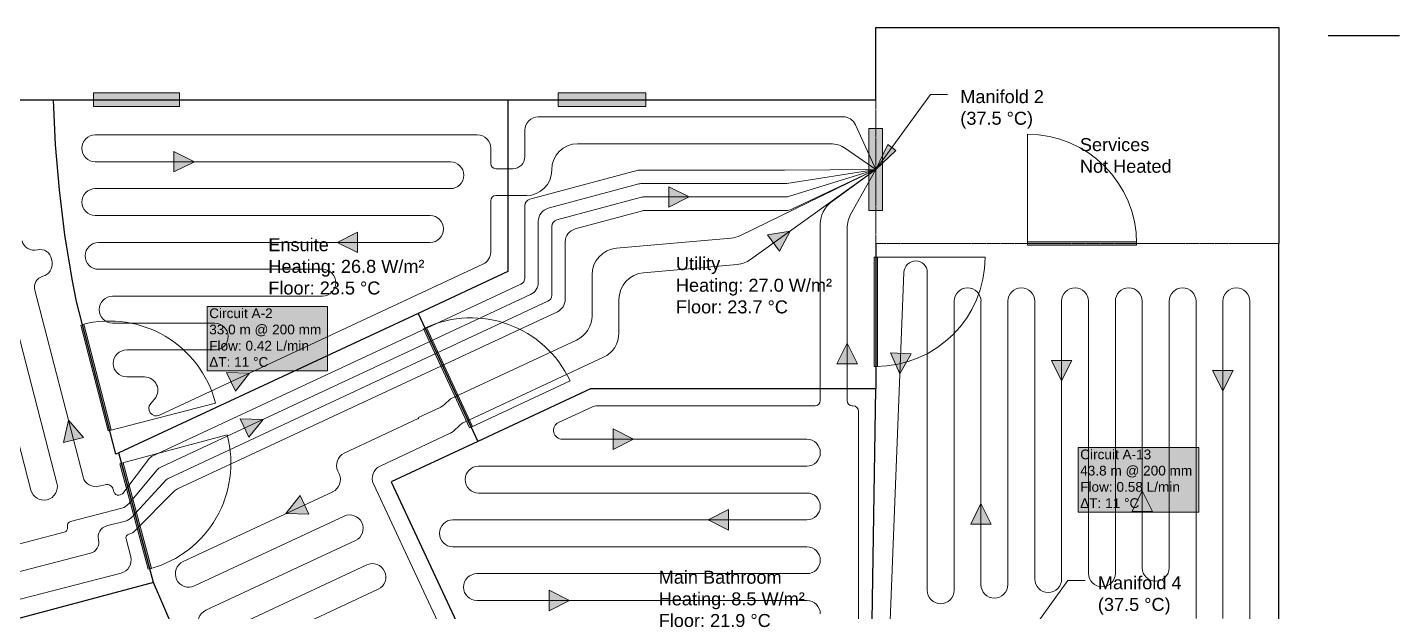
# Model space of a CAD drawing. Header units: inches. Extents: x 829 to 1577, y -3239 to 778.
# Drawn here: x 1040 to 1442, y 607.2 to 778.3 of the extents above; entities that cross this region are included whole.
import ezdxf

# ---------------------------------------------------------------- set-up
doc = ezdxf.new("R2010")
doc.units = ezdxf.units.IN
doc.header["$MEASUREMENT"] = 0
doc.linetypes.add('DASHED', pattern=[0.0475, 0.02375, -0.02375, 0, 0])
for name, color, linetype in [('BUILDING_WALLOPENINGS', 7, 'Continuous'), ('BUILDING_WALLS', 7, 'Continuous'), ('GENERAL_TABLES', 7, 'Continuous'), ('RADIANT_CIRCUITS', 7, 'Continuous'), ('RADIANT_MANIFOLDS', 7, 'Continuous')]:
    doc.layers.add(name, color=color, linetype=linetype)
doc.styles.add('Arial0', font='', dxfattribs={"height": 4})
doc.styles.get('Arial0').set_extended_font_data('Arial')

msp = doc.modelspace()

# ---------------------------------------------------------------- hatches: boundary and pattern name
at = {"layer": 'BUILDING_WALLOPENINGS', "lineweight": 0, "true_color": 0xffffff, "transparency": 33554560}
h = msp.add_hatch(color=7, dxfattribs=at)
h.dxf.hatch_style = 1
h.paths.add_polyline_path([(1059.29, 755.09), (1059.29, 759.09), (1084.51, 759.09), (1084.51, 755.09)], flags=16)
h = msp.add_hatch(color=7, dxfattribs=at)
h.dxf.hatch_style = 1
h.paths.add_polyline_path([(1195.45, 755.09), (1195.45, 759.09), (1221.2, 759.09), (1221.2, 755.09)], flags=16)
at = {"layer": 'BUILDING_WALLOPENINGS', "lineweight": 0, "true_color": 0xffffff}
h = msp.add_hatch(color=7, dxfattribs=at)
h.dxf.hatch_style = 1
h.paths.add_polyline_path([(1364.95, 715.48), (1364.95, 714.48), (1332.95, 714.48), (1332.95, 715.48)], flags=16)
h = msp.add_hatch(color=7, dxfattribs=at)
h.dxf.hatch_style = 1
h.paths.add_polyline_path([(1364.95, 715.48), (1364.95, 714.48), (1332.95, 714.48), (1332.95, 715.48)], flags=16)
h = msp.add_hatch(color=7, dxfattribs=at)
h.dxf.hatch_style = 1
h.paths.add_polyline_path([(1364.95, 715.48), (1364.95, 714.48), (1332.95, 714.48), (1332.95, 715.48)], flags=16)
h = msp.add_hatch(color=7, dxfattribs=at)
h.dxf.hatch_style = 1
h.paths.add_polyline_path([(1288.03, 710.97), (1289.03, 710.97), (1289.03, 678.97), (1288.03, 678.97)], flags=16)
h = msp.add_hatch(color=7, dxfattribs=at)
h.dxf.hatch_style = 1
h.paths.add_polyline_path([(1288.03, 710.97), (1289.03, 710.97), (1289.03, 678.97), (1288.03, 678.97)], flags=16)
h = msp.add_hatch(color=7, dxfattribs=at)
h.dxf.hatch_style = 1
h.paths.add_polyline_path([(1288.03, 710.97), (1289.03, 710.97), (1289.03, 678.97), (1288.03, 678.97)], flags=16)
at = {"layer": 'BUILDING_WALLOPENINGS', "lineweight": 0, "true_color": 0xffffff, "transparency": 33554560}
h = msp.add_hatch(color=7, dxfattribs=at)
h.dxf.hatch_style = 1
h.paths.add_polyline_path([(1064.56, 660.4), (1063.59, 660.15), (1055.58, 691.13), (1056.55, 691.39)], flags=16)
h = msp.add_hatch(color=7, dxfattribs=at)
h.dxf.hatch_style = 1
h.paths.add_polyline_path([(1064.56, 660.4), (1063.59, 660.15), (1055.58, 691.13), (1056.55, 691.39)], flags=16)
at = {"layer": 'BUILDING_WALLOPENINGS', "lineweight": 0, "true_color": 0xffffff}
h = msp.add_hatch(color=7, dxfattribs=at)
h.dxf.hatch_style = 1
h.paths.add_polyline_path([(1064.56, 660.4), (1063.59, 660.15), (1055.58, 691.13), (1056.55, 691.39)], flags=16)
h = msp.add_hatch(color=7, dxfattribs=at)
h.dxf.hatch_style = 1
h.paths.add_polyline_path([(1155.99, 690.02), (1156.9, 690.45), (1170.42, 661.44), (1169.52, 661.02)], flags=16)
h = msp.add_hatch(color=7, dxfattribs=at)
h.dxf.hatch_style = 1
h.paths.add_polyline_path([(1155.99, 690.02), (1156.9, 690.45), (1170.42, 661.44), (1169.52, 661.02)], flags=16)
h = msp.add_hatch(color=7, dxfattribs=at)
h.dxf.hatch_style = 1
h.paths.add_polyline_path([(1155.99, 690.02), (1156.9, 690.45), (1170.42, 661.44), (1169.52, 661.02)], flags=16)
h = msp.add_hatch(color=7, dxfattribs=at)
h.dxf.hatch_style = 1
h.paths.add_polyline_path([(1076.34, 619.88), (1075.38, 619.62), (1067.09, 650.53), (1068.06, 650.79)], flags=16)
h = msp.add_hatch(color=7, dxfattribs=at)
h.dxf.hatch_style = 1
h.paths.add_polyline_path([(1076.34, 619.88), (1075.38, 619.62), (1067.09, 650.53), (1068.06, 650.79)], flags=16)
h = msp.add_hatch(color=7, dxfattribs=at)
h.dxf.hatch_style = 1
h.paths.add_polyline_path([(1076.34, 619.88), (1075.38, 619.62), (1067.09, 650.53), (1068.06, 650.79)], flags=16)
at = {"layer": 'GENERAL_TABLES', "lineweight": 0}
h = msp.add_hatch(color=0, dxfattribs=at)
h.dxf.hatch_style = 1
h.paths.add_polyline_path([(1288.53, 736.68), (1292.02, 744.03), (1294.45, 742.26)], flags=16)
at = {"layer": 'GENERAL_TABLES', "lineweight": 0, "true_color": 0xeee8aa}
h = msp.add_hatch(color=41, dxfattribs=at)
h.dxf.hatch_style = 1
h.paths.add_polyline_path([(1092.67, 677.67), (1127.94, 677.67), (1127.94, 696.57), (1092.67, 696.57)], flags=16)
h = msp.add_hatch(color=41, dxfattribs=at)
h.dxf.hatch_style = 1
h.paths.add_polyline_path([(1347.85, 636.34), (1383.13, 636.34), (1383.13, 655.24), (1347.85, 655.24)], flags=16)
at = {"layer": 'RADIANT_CIRCUITS', "lineweight": 0, "true_color": 0x008000}
h = msp.add_hatch(color=96, dxfattribs=at)
h.dxf.hatch_style = 1
h.paths.add_polyline_path([(1082.88, 735.94), (1082.88, 741.94), (1088.88, 738.94)], flags=16)
at = {"layer": 'RADIANT_CIRCUITS', "lineweight": 0, "true_color": 0x0000ff}
h = msp.add_hatch(color=5, dxfattribs=at)
h.dxf.hatch_style = 1
h.paths.add_polyline_path([(1227.9, 725.63), (1227.9, 731.63), (1233.9, 728.63)], flags=16)
at = {"layer": 'RADIANT_CIRCUITS', "lineweight": 0, "true_color": 0x008000}
h = msp.add_hatch(color=96, dxfattribs=at)
h.dxf.hatch_style = 1
h.paths.add_polyline_path([(1136.68, 718.32), (1136.68, 712.32), (1130.68, 715.32)], flags=16)
at = {"layer": 'RADIANT_CIRCUITS', "lineweight": 0, "true_color": 0xff0000}
h = msp.add_hatch(color=1, dxfattribs=at)
h.dxf.hatch_style = 1
h.paths.add_polyline_path([(1260.32, 712.71), (1256.81, 717.58), (1263.44, 718.64)], flags=16)
h = msp.add_hatch(color=1, dxfattribs=at)
h.dxf.hatch_style = 1
h.paths.add_polyline_path([(1283.14, 679.77), (1277.14, 679.77), (1280.14, 685.77)], flags=16)
at = {"layer": 'RADIANT_CIRCUITS', "lineweight": 0, "true_color": 0x0000ff}
h = msp.add_hatch(color=5, dxfattribs=at)
h.dxf.hatch_style = 1
h.paths.add_polyline_path([(1292.85, 682.94), (1298.85, 682.7), (1295.61, 676.82)], flags=16)
h = msp.add_hatch(color=5, dxfattribs=at)
h.dxf.hatch_style = 1
h.paths.add_polyline_path([(1339.98, 680.75), (1345.98, 680.75), (1342.98, 674.75)], flags=16)
at = {"layer": 'RADIANT_CIRCUITS', "lineweight": 0, "true_color": 0x008000}
h = msp.add_hatch(color=96, dxfattribs=at)
h.dxf.hatch_style = 1
h.paths.add_polyline_path([(1100.89, 671.79), (1098.35, 677.23), (1105.06, 677.05)], flags=16)
at = {"layer": 'RADIANT_CIRCUITS', "lineweight": 0, "true_color": 0x0000ff}
h = msp.add_hatch(color=5, dxfattribs=at)
h.dxf.hatch_style = 1
h.paths.add_polyline_path([(1387.22, 677.86), (1393.22, 677.86), (1390.22, 671.86)], flags=16)
at = {"layer": 'RADIANT_CIRCUITS', "lineweight": 0, "true_color": 0x008000}
h = msp.add_hatch(color=96, dxfattribs=at)
h.dxf.hatch_style = 1
h.paths.add_polyline_path([(1104.83, 658.26), (1102.3, 663.69), (1109, 663.51)], flags=16)
h = msp.add_hatch(color=96, dxfattribs=at)
h.dxf.hatch_style = 1
h.paths.add_polyline_path([(1056.39, 658.18), (1050.58, 656.68), (1051.98, 663.24)], flags=16)
at = {"layer": 'RADIANT_CIRCUITS', "lineweight": 0, "true_color": 0xff0000}
h = msp.add_hatch(color=1, dxfattribs=at)
h.dxf.hatch_style = 1
h.paths.add_polyline_path([(1211.59, 654.69), (1211.59, 660.69), (1217.59, 657.69)], flags=16)
h = msp.add_hatch(color=1, dxfattribs=at)
h.dxf.hatch_style = 1
h.paths.add_polyline_path([(1119.9, 641.17), (1122.44, 635.73), (1115.73, 635.92)], flags=16)
at = {"layer": 'RADIANT_CIRCUITS', "lineweight": 0, "true_color": 0x0000ff}
h = msp.add_hatch(color=5, dxfattribs=at)
h.dxf.hatch_style = 1
h.paths.add_polyline_path([(1369.6, 636.55), (1363.6, 636.55), (1366.6, 642.55)], flags=16)
at = {"layer": 'RADIANT_CIRCUITS', "lineweight": 0, "true_color": 0xff0000}
h = msp.add_hatch(color=1, dxfattribs=at)
h.dxf.hatch_style = 1
h.paths.add_polyline_path([(1245.4, 637.07), (1245.4, 631.07), (1239.4, 634.07)], flags=16)
at = {"layer": 'RADIANT_CIRCUITS', "lineweight": 0, "true_color": 0x0000ff}
h = msp.add_hatch(color=5, dxfattribs=at)
h.dxf.hatch_style = 1
h.paths.add_polyline_path([(1322.35, 632.85), (1316.35, 632.85), (1319.35, 638.85)], flags=16)
at = {"layer": 'RADIANT_CIRCUITS', "lineweight": 0, "true_color": 0xff0000}
h = msp.add_hatch(color=1, dxfattribs=at)
h.dxf.hatch_style = 1
h.paths.add_polyline_path([(1192.84, 607.44), (1192.84, 613.44), (1198.84, 610.44)], flags=16)
at = {"layer": 'RADIANT_MANIFOLDS', "lineweight": 0, "true_color": 0xff0000}
h = msp.add_hatch(color=1, dxfattribs=at)
h.dxf.hatch_style = 1
h.paths.add_polyline_path([(1286.53, 748.68), (1290.53, 748.68), (1290.53, 724.68), (1286.53, 724.68)], flags=16)

# ---------------------------------------------------------------- linework, layer by layer
at = {"layer": 'BUILDING_WALLOPENINGS', "color": 0, "lineweight": 0}
for p, q in [((1059.29, 757.09), (1084.51, 757.09)), ((1195.45, 757.09), (1221.2, 757.09))]:
    msp.add_line(p, q, dxfattribs=at)
at = {"layer": 'BUILDING_WALLOPENINGS', "color": 253, "lineweight": 0, "true_color": 0xa9a9a9}
for p, q in [((1332.95, 746.98), (1332.95, 714.98)), ((1288.53, 710.97), (1320.53, 710.97)), ((1198.97, 674.76), (1169.97, 661.23)), ((1064.08, 660.28), (1095.06, 668.29)), ((1098.49, 658.94), (1067.58, 650.66))]:
    msp.add_line(p, q, dxfattribs=at)
at = {"layer": 'BUILDING_WALLOPENINGS', "color": 0, "lineweight": 0}
for points in [[(1059.29, 755.09, 0), (1059.29, 759.09, 0), (1084.51, 759.09, 0), (1084.51, 755.09, 0)], [(1195.45, 755.09, 0), (1195.45, 759.09, 0), (1221.2, 759.09, 0), (1221.2, 755.09, 0)]]:
    msp.add_polyline3d(points, close=True, dxfattribs=at)
at = {"layer": 'BUILDING_WALLOPENINGS', "color": 253, "lineweight": 0, "true_color": 0xa9a9a9}
for points in [[(1364.95, 715.48, 0), (1364.95, 714.48, 0), (1332.95, 714.48, 0), (1332.95, 715.48, 0)], [(1364.95, 715.48, 0), (1364.95, 714.48, 0), (1332.95, 714.48, 0), (1332.95, 715.48, 0)], [(1364.95, 715.48, 0), (1364.95, 714.48, 0), (1332.95, 714.48, 0), (1332.95, 715.48, 0)], [(1288.03, 710.97, 0), (1289.03, 710.97, 0), (1289.03, 678.97, 0), (1288.03, 678.97, 0)], [(1288.03, 710.97, 0), (1289.03, 710.97, 0), (1289.03, 678.97, 0), (1288.03, 678.97, 0)], [(1288.03, 710.97, 0), (1289.03, 710.97, 0), (1289.03, 678.97, 0), (1288.03, 678.97, 0)], [(1064.56, 660.4, 0), (1063.59, 660.15, 0), (1055.58, 691.13, 0), (1056.55, 691.39, 0)], [(1064.56, 660.4, 0), (1063.59, 660.15, 0), (1055.58, 691.13, 0), (1056.55, 691.39, 0)], [(1064.56, 660.4, 0), (1063.59, 660.15, 0), (1055.58, 691.13, 0), (1056.55, 691.39, 0)], [(1155.99, 690.02, 0), (1156.9, 690.45, 0), (1170.42, 661.44, 0), (1169.52, 661.02, 0)], [(1155.99, 690.02, 0), (1156.9, 690.45, 0), (1170.42, 661.44, 0), (1169.52, 661.02, 0)], [(1155.99, 690.02, 0), (1156.9, 690.45, 0), (1170.42, 661.44, 0), (1169.52, 661.02, 0)], [(1076.34, 619.88, 0), (1075.38, 619.62, 0), (1067.09, 650.53, 0), (1068.06, 650.79, 0)], [(1076.34, 619.88, 0), (1075.38, 619.62, 0), (1067.09, 650.53, 0), (1068.06, 650.79, 0)], [(1076.34, 619.88, 0), (1075.38, 619.62, 0), (1067.09, 650.53, 0), (1068.06, 650.79, 0)]]:
    msp.add_polyline3d(points, close=True, dxfattribs=at)
for centre, start, end in [((1332.95, 714.98), 0, 90), ((1288.53, 710.97), 270, 0), ((1064.08, 660.28), 14.5027, 104.5027), ((1169.97, 661.23), 25, 115), ((1067.58, 650.66), 285, 15)]:
    msp.add_arc(centre, 32, start, end, dxfattribs=at)
at = {"layer": 'BUILDING_WALLS', "color": 5, "lineweight": 25, "true_color": 0x0000ff}
for p, q in [((1288.53, 757.09), (1288.53, 778.27)), ((1288.53, 778.27), (1406.62, 778.27)), ((1406.62, 778.27), (1406.62, 714.98)), ((828.79, 757.09), (1047.59, 757.09)), ((1047.59, 757.09), (1180.71, 757.09)), ((1180.71, 757.09), (1288.53, 757.09)), ((1406.62, 274.58), (1406.62, 714.98))]:
    msp.add_line(p, q, dxfattribs=at)
at = {"layer": 'BUILDING_WALLS', "color": 98, "lineweight": 25, "true_color": 0x006400}
for p, q in [((1421.09, 775.88), (1441.99, 775.88)), ((1048.25, 743.88), (1047.59, 757.09)), ((1180.71, 757.09), (1180.71, 706.81)), ((1049.38, 730.71), (1048.25, 743.88)), ((1050.98, 717.58), (1049.38, 730.71)), ((1053.05, 704.53), (1050.98, 717.58)), ((1288.53, 714.98), (1288.53, 672.48)), ((1054.31, 698.04), (1053.05, 704.53)), ((1180.71, 706.81), (1154.43, 694.55)), ((1065.89, 653.27), (1054.31, 698.04)), ((1154.43, 694.55), (1066.77, 653.68)), ((1154.43, 694.55), (1171.91, 657.06)), ((1204.99, 672.48), (1171.91, 657.06)), ((1288.53, 672.48), (1204.99, 672.48)), ((1287.21, 588.94), (1288.53, 672.48)), ((1171.91, 657.06), (1146.58, 645.25)), ((1066.77, 653.68), (1065.89, 653.27)), ((1076.92, 615.78), (1066.77, 653.68)), ((1146.58, 645.25), (1191.52, 548.87)), ((1076.92, 615.78), (880.73, 563.22)), ((1082.94, 601.64), (1076.92, 615.78))]:
    msp.add_line(p, q, dxfattribs=at)
at = {"layer": 'BUILDING_WALLS', "color": 254, "linetype": 'DASHED', "lineweight": 0, "true_color": 0xadd8e6}
for p in [(1288.53, 757.09), (1288.53, 757.09), (1406.62, 714.98), (1406.62, 714.98)]:
    msp.add_line(p, (1288.53, 714.98), dxfattribs=at)
at = {"layer": 'GENERAL_TABLES', "color": 0, "lineweight": 0}
for p, q in [((1304.53, 758.68), (1288.53, 736.68)), ((1304.53, 758.68), (1309.53, 758.68)), ((1127.94, 696.57), (1092.67, 696.57)), ((1092.67, 696.57), (1092.67, 677.67)), ((1127.94, 677.67), (1127.94, 696.57)), ((1092.67, 677.67), (1127.94, 677.67)), ((1383.13, 655.24), (1347.85, 655.24)), ((1347.85, 655.24), (1347.85, 636.34)), ((1383.13, 636.34), (1383.13, 655.24)), ((1347.85, 636.34), (1383.13, 636.34)), ((1344.84, 616.31), (1328.84, 594.31)), ((1344.84, 616.31), (1349.84, 616.31))]:
    msp.add_line(p, q, dxfattribs=at)
msp.add_polyline3d([(1288.53, 736.68, 0), (1292.02, 744.03, 0), (1294.45, 742.26, 0)], close=True, dxfattribs=at)
at = {"layer": 'GENERAL_TABLES', "color": 41, "lineweight": 0, "true_color": 0xeee8aa}
for points in [[(1092.67, 677.67, 0), (1127.94, 677.67, 0), (1127.94, 696.57, 0), (1092.67, 696.57, 0)], [(1347.85, 636.34, 0), (1383.13, 636.34, 0), (1383.13, 655.24, 0), (1347.85, 655.24, 0)]]:
    msp.add_polyline3d(points, close=True, dxfattribs=at)
at = {"layer": 'RADIANT_CIRCUITS', "color": 96, "lineweight": 0, "true_color": 0x008000}
for p, q in [((1278.98, 752.09), (1189.65, 752.09)), ((1041, 642.81), (1013.72, 748.27)), ((1185.71, 748.15), (1185.71, 740.41)), ((1288.53, 736.68), (1282.57, 749.78)), ((1022.36, 746.3), (1048.62, 644.78)), ((1171.78, 746.81), (1059.87, 746.81)), ((1201.18, 744.21), (1275.21, 744.21)), ((1175.71, 738.41), (1175.71, 742.87)), ((1279.69, 742.81), (1288.53, 736.68)), ((1059.87, 738.94), (1163.9, 738.94)), ((1178.71, 736.91), (1177.21, 736.91)), ((1182.21, 736.91), (1178.71, 736.91)), ((1218.87, 736.44), (1187.17, 727.94)), ((1193.59, 736.47), (1193.59, 736.62)), ((1261.74, 736.5), (1219.38, 736.5)), ((1288.53, 736.68), (1261.75, 736.5)), ((1262.5, 732.61), (1288.53, 736.68)), ((1192.57, 725.31), (1219.14, 732.43)), ((1220.16, 732.57), (1261.9, 732.57)), ((1163.9, 731.06), (1059.87, 731.06)), ((1177.21, 729.03), (1178.71, 729.03)), ((1178.71, 729.03), (1186.15, 729.03)), ((1175.71, 712.5), (1175.71, 727.53)), ((1185.71, 726.04), (1185.71, 704.88)), ((1059.87, 723.19), (1157.96, 723.19)), ((1189.65, 703.62), (1189.65, 721.51)), ((1042.89, 713.14), (1042.89, 713.14)), ((1157.96, 715.32), (1060.82, 715.32)), ((1047.19, 709.53), (1047.06, 710.41)), ((1078.64, 664.73), (1173.44, 708.94)), ((1044.5, 705.42), (1044.5, 705.42)), ((1060.82, 707.44), (1126.39, 707.44)), ((1056.27, 646.65), (1042.11, 701.37)), ((1126.39, 699.57), (1064.94, 699.57)), ((1184.58, 703.09), (1076.5, 652.7)), ((1079.26, 649.64), (1187.38, 700.06)), ((1064.94, 691.69), (1094.82, 691.69)), ((1094.82, 683.82), (1069.06, 683.82)), ((1069.06, 675.95), (1074.25, 675.95)), ((1077.21, 669.41), (1076.09, 668.14)), ((1075.76, 652.1), (1068.26, 642.17)), ((1069.64, 638.77), (1077.91, 648.6)), ((1062.74, 644.37), (1060.94, 643.9)), ((1065.34, 642.16), (1065.14, 642.95)), ((1067.18, 641.45), (1066.74, 641.34)), ((1052.64, 633.62), (1067.61, 637.5)), ((1051.7, 632.02), (1051.7, 632.02)), ((964.57, 608.13), (1050.76, 630.43))]:
    msp.add_line(p, q, dxfattribs=at)
at = {"layer": 'RADIANT_CIRCUITS', "color": 1, "lineweight": 0, "true_color": 0xff0000}
for p, q in [((1288.53, 736.68), (1248.89, 717.36)), ((1251.83, 710.3), (1288.53, 736.68)), ((1288.53, 736.68), (1275.48, 727.08)), ((1281.14, 723.45), (1288.53, 736.68)), ((1272.27, 720.73), (1272.27, 670.48)), ((1280.14, 670.48), (1280.14, 719.61)), ((1246.13, 716.6), (1212.59, 713.66)), ((1220.46, 706.45), (1247.92, 708.85)), ((1205.4, 705.82), (1205.4, 693.82)), ((1213.27, 688.81), (1213.27, 698.6)), ((1200.85, 686.69), (1163.92, 669.47)), ((1167.8, 662.58), (1208.73, 681.67)), ((1163.92, 669.47), (1162.04, 667.75)), ((1270.77, 667.48), (1206.97, 667.48)), ((1272.27, 670.48), (1272.27, 668.98)), ((1280.14, 668.98), (1280.14, 670.48)), ((1281.82, 667.48), (1281.64, 667.48)), ((1154.46, 663.71), (1132.81, 653.62)), ((1154.52, 663.89), (1154.52, 663.89)), ((1161.06, 667.1), (1154.59, 664.08)), ((1205.3, 667.12), (1195.59, 662.59)), ((1283.5, 595.11), (1283.5, 665.81)), ((1143.28, 649.81), (1163.68, 659.32)), ((1164.67, 659.98), (1166.81, 661.93)), ((1196.68, 657.69), (1268.33, 657.69)), ((1130.91, 648.38), (1131.31, 647.52)), ((1268.33, 649.82), (1172.14, 649.81)), ((1183.89, 553.4), (1141.37, 644.58)), ((1129.41, 642.29), (1085.59, 621.86)), ((1172.14, 641.94), (1268.33, 641.94)), ((1088.92, 614.72), (1132.73, 635.16)), ((1268.33, 634.07), (1164.62, 634.07)), ((1136.06, 628.02), (1092.25, 607.59)), ((1164.62, 626.19), (1268.33, 626.19)), ((1095.58, 600.45), (1139.39, 620.88)), ((1268.33, 618.32), (1171.68, 618.32)), ((1142.72, 613.75), (1098.9, 593.32)), ((1171.68, 610.44), (1268.33, 610.44))]:
    msp.add_line(p, q, dxfattribs=at)
at = {"layer": 'RADIANT_CIRCUITS', "color": 5, "lineweight": 0, "true_color": 0x0000ff}
for p, q in [((1262.94, 728.72), (1288.53, 736.68)), ((1288.53, 736.68), (1263.9, 725.07)), ((1195.05, 721.9), (1219.91, 728.56)), ((1220.42, 728.63), (1262.35, 728.63)), ((1220.17, 724.56), (1200.44, 719.27)), ((1262.22, 724.69), (1221.19, 724.69)), ((1193.59, 699.86), (1193.59, 720)), ((1197.53, 715.47), (1197.53, 698.61)), ((1296.79, 706.55), (1292.54, 599.62)), ((1303.61, 613.46), (1303.61, 706.55)), ((1081.23, 646.22), (1192.45, 698.08)), ((1311.48, 698.08), (1311.48, 613.46)), ((1319.35, 615.11), (1319.35, 698.08)), ((1327.23, 698.08), (1327.23, 615.11)), ((1335.1, 616.75), (1335.1, 698.08)), ((1342.98, 698.08), (1342.98, 616.75)), ((1350.85, 618.39), (1350.85, 698.08)), ((1358.72, 698.08), (1358.72, 618.39)), ((1366.6, 620.04), (1366.6, 698.08)), ((1374.47, 698.08), (1374.47, 620.04)), ((1382.35, 605.21), (1382.35, 698.08)), ((1390.22, 698.08), (1390.22, 605.21)), ((1398.09, 557.06), (1398.09, 698.08)), ((1195.25, 695.04), (1083.93, 643.13)), ((1070.6, 634.86), (1080.61, 645.76)), ((1082.79, 642.33), (1071.56, 630.96)), ((1063.15, 632.28), (1068.69, 633.71)), ((1060.8, 628.28), (1060.8, 628.28)), ((1068.87, 628.51), (1070.23, 623.26)), ((1069.75, 629.91), (1069.69, 629.9)), ((958.92, 598.54), (1058.45, 624.28)), ((1067.4, 618.47), (885.82, 571.5))]:
    msp.add_line(p, q, dxfattribs=at)
at = {"layer": 'RADIANT_CIRCUITS', "color": 96, "lineweight": 0, "true_color": 0x008000}
for points in [[(1082.88, 735.94, 0), (1082.88, 741.94, 0), (1088.88, 738.94, 0)], [(1136.68, 718.32, 0), (1136.68, 712.32, 0), (1130.68, 715.32, 0)], [(1100.89, 671.79, 0), (1098.35, 677.23, 0), (1105.06, 677.05, 0)], [(1104.83, 658.26, 0), (1102.3, 663.69, 0), (1109, 663.51, 0)], [(1056.39, 658.18, 0), (1050.58, 656.68, 0), (1051.98, 663.24, 0)]]:
    msp.add_polyline3d(points, close=True, dxfattribs=at)
at = {"layer": 'RADIANT_CIRCUITS', "color": 5, "lineweight": 0, "true_color": 0x0000ff}
for points in [[(1227.9, 725.63, 0), (1227.9, 731.63, 0), (1233.9, 728.63, 0)], [(1292.85, 682.94, 0), (1298.85, 682.7, 0), (1295.61, 676.82, 0)], [(1339.98, 680.75, 0), (1345.98, 680.75, 0), (1342.98, 674.75, 0)], [(1387.22, 677.86, 0), (1393.22, 677.86, 0), (1390.22, 671.86, 0)], [(1369.6, 636.55, 0), (1363.6, 636.55, 0), (1366.6, 642.55, 0)], [(1322.35, 632.85, 0), (1316.35, 632.85, 0), (1319.35, 638.85, 0)]]:
    msp.add_polyline3d(points, close=True, dxfattribs=at)
at = {"layer": 'RADIANT_CIRCUITS', "color": 1, "lineweight": 0, "true_color": 0xff0000}
for points in [[(1260.32, 712.71, 0), (1256.81, 717.58, 0), (1263.44, 718.64, 0)], [(1283.14, 679.77, 0), (1277.14, 679.77, 0), (1280.14, 685.77, 0)], [(1211.59, 654.69, 0), (1211.59, 660.69, 0), (1217.59, 657.69, 0)], [(1119.9, 641.17, 0), (1122.44, 635.73, 0), (1115.73, 635.92, 0)], [(1245.4, 637.07, 0), (1245.4, 631.07, 0), (1239.4, 634.07, 0)], [(1192.84, 607.44, 0), (1192.84, 613.44, 0), (1198.84, 610.44, 0)]]:
    msp.add_polyline3d(points, close=True, dxfattribs=at)
at = {"layer": 'RADIANT_CIRCUITS', "color": 96, "lineweight": 0, "true_color": 0x008000}
for centre, radius, start, end in [((1189.65, 748.15), 3.94, 90, 180), ((1278.98, 748.15), 3.94, 24.474, 90), ((1059.87, 742.87), 3.94, 90, 180), ((1171.78, 742.87), 3.94, 0, 90), ((1201.18, 736.62), 7.59, 90, 180), ((1275.21, 736.34), 7.87, 55.251, 90), ((1059.87, 742.87), 3.94, 180, 270), ((1182.21, 740.41), 3.5, 270, 0), ((1163.9, 735), 3.94, 0, 90), ((1177.21, 738.41), 1.5, 180, 270), ((1186.15, 736.47), 7.44, 270, 0), ((1219.38, 734.53), 1.97, 90, 105), ((1261.74, 738.47), 1.97, 270, 270.3721), ((1163.9, 735), 3.94, 270, 0), ((1220.16, 728.63), 3.94, 90, 105), ((1261.9, 736.5), 3.94, 270, 278.8742), ((1059.87, 727.13), 3.94, 90, 180), ((1177.21, 727.53), 1.5, 90, 180), ((1187.68, 726.04), 1.97, 105, 180), ((1059.87, 727.13), 3.94, 180, 270), ((1193.59, 721.51), 3.94, 105, 180), ((1157.96, 719.25), 3.94, 0, 90), ((1041.97, 716.72), 3.7, 194.503, 284.5027), ((1157.96, 719.25), 3.94, 270, 0), ((1043.74, 709.88), 3.36, 8.983, 104.503), ((1060.82, 711.38), 3.94, 90, 180), ((1171.78, 712.5), 3.94, 295, 0), ((1043.58, 708.96), 3.66, 284.5027, 8.983), ((1060.82, 711.38), 3.94, 180, 270), ((1045.33, 702.21), 3.32, 104.503, 194.503), ((1126.39, 703.51), 3.94, 0, 90), ((1183.75, 704.88), 1.97, 295, 0), ((1185.71, 703.62), 3.94, 295, 0), ((1064.94, 695.63), 3.94, 90, 180), ((1126.39, 703.51), 3.94, 270, 0), ((1064.94, 695.63), 3.94, 180, 270), ((1094.82, 687.76), 3.94, 0, 90), ((1094.82, 687.76), 3.94, 270, 0), ((1069.06, 679.88), 3.94, 90, 180), ((1069.06, 679.88), 3.94, 180, 270), ((1074.25, 672.01), 3.94, 318.6262, 90), ((1077.72, 666.7), 2.18, 138.626, 295), ((1077.33, 650.91), 1.97, 115, 142.922), ((1080.92, 646.07), 3.94, 115, 139.936), ((1044.81, 643.8), 3.94, 284.5027, 14.503), ((1059.98, 647.61), 3.83, 194.503, 284.5027), ((1063.23, 642.46), 1.97, 14.503, 104.503), ((1044.81, 643.8), 3.94, 194.503, 284.5027), ((1066.45, 642.44), 1.14, 194.503, 284.5027), ((1066.69, 643.36), 1.97, 284.5027, 322.9215), ((1066.62, 641.31), 3.94, 284.5027, 319.936), ((1050.43, 631.7), 1.31, 284.5027, 14.503), ((1052.97, 632.35), 1.31, 104.503, 194.503)]:
    msp.add_arc(centre, radius, start, end, dxfattribs=at)
at = {"layer": 'RADIANT_CIRCUITS', "color": 5, "lineweight": 0, "true_color": 0x0000ff}
for centre, radius, start, end in [((1220.42, 726.66), 1.97, 90, 105), ((1262.35, 730.6), 1.97, 270, 287.276), ((1221.19, 720.76), 3.94, 90, 105), ((1262.22, 728.63), 3.94, 270, 295.2387), ((1195.56, 720), 1.97, 105, 180), ((1201.46, 715.47), 3.94, 105, 180), ((1300.27, 706.42), 3.48, 90, 177.724), ((1300.27, 706.55), 3.34, 0, 90), ((1191.62, 699.86), 1.97, 295, 0), ((1315.42, 698.08), 3.94, 90, 180), ((1315.42, 698.08), 3.94, 0, 90), ((1331.17, 698.08), 3.94, 90, 180), ((1331.17, 698.08), 3.94, 0, 90), ((1346.91, 698.08), 3.94, 90, 180), ((1346.91, 698.08), 3.94, 0, 90), ((1362.66, 698.08), 3.94, 90, 180), ((1362.66, 698.08), 3.94, 0, 90), ((1378.41, 698.08), 3.94, 90, 180), ((1378.41, 698.08), 3.94, 0, 90), ((1394.16, 698.08), 3.94, 90, 180), ((1394.16, 698.08), 3.94, 0, 90), ((1193.59, 698.61), 3.94, 295, 0), ((1082.06, 644.43), 1.97, 115, 137.45), ((1085.59, 639.56), 3.94, 115, 135.356), ((1063.97, 629.1), 3.28, 104.503, 194.503), ((1067.7, 637.52), 3.94, 284.5027, 317.4502), ((1057.62, 627.46), 3.28, 284.5027, 14.503), ((1069.98, 628.79), 1.14, 104.503, 194.503), ((1068.76, 633.73), 3.94, 284.5027, 315.3557), ((1066.42, 622.28), 3.94, 284.5027, 14.503), ((1370.54, 620.04), 3.94, 180, 270), ((1370.54, 620.04), 3.94, 270, 0), ((1323.29, 615.11), 3.94, 180, 270), ((1323.29, 615.11), 3.94, 270, 0), ((1339.04, 616.75), 3.94, 180, 270), ((1339.04, 616.75), 3.94, 270, 0), ((1354.79, 618.39), 3.94, 180, 270), ((1354.79, 618.39), 3.94, 270, 0), ((1307.54, 613.46), 3.94, 180, 270), ((1307.54, 613.46), 3.94, 270, 0)]:
    msp.add_arc(centre, radius, start, end, dxfattribs=at)
at = {"layer": 'RADIANT_CIRCUITS', "color": 1, "lineweight": 0, "true_color": 0xff0000}
for centre, radius, start, end in [((1280.14, 720.73), 7.87, 126.334, 180), ((1288.02, 719.61), 7.87, 150.815, 180), ((1245.44, 724.44), 7.87, 275, 295.9761), ((1213.27, 705.82), 7.87, 95, 180), ((1247.23, 716.69), 7.87, 275, 305.7023), ((1221.15, 698.6), 7.87, 95, 180), ((1197.53, 693.82), 7.87, 295, 0), ((1205.4, 688.81), 7.87, 295, 0), ((1159.39, 670.66), 3.94, 295, 312.3455), ((1206.97, 663.55), 3.94, 90, 115), ((1270.77, 668.98), 1.5, 270, 0), ((1281.64, 668.98), 1.5, 180, 270), ((1281.82, 665.81), 1.68, 0, 90), ((1154.4, 663.83), 0.141, 295, 25), ((1154.65, 663.95), 0.141, 115, 205), ((1162.02, 662.89), 3.94, 295, 312.3455), ((1169.46, 659.02), 3.94, 115, 132.345), ((1196.68, 660.26), 2.57, 115, 270), ((1268.33, 653.75), 3.94, 0, 90), ((1134.48, 650.05), 3.94, 115, 205), ((1268.33, 653.75), 3.94, 270, 0), ((1127.74, 645.86), 3.94, 295, 25), ((1144.94, 646.24), 3.94, 115, 205), ((1172.14, 645.88), 3.94, 90, 180), ((1172.14, 645.88), 3.94, 180, 270), ((1268.33, 638), 3.94, 0, 90), ((1134.4, 631.59), 3.94, 25, 115), ((1268.33, 638), 3.94, 270, 0), ((1134.4, 631.59), 3.94, 295, 25), ((1164.62, 630.13), 3.94, 90, 180), ((1164.62, 630.13), 3.94, 180, 270), ((1268.33, 622.26), 3.94, 0, 90), ((1087.26, 618.29), 3.94, 115, 205), ((1141.05, 617.31), 3.94, 25, 115), ((1268.33, 622.26), 3.94, 270, 0), ((1087.26, 618.29), 3.94, 205, 295), ((1141.05, 617.31), 3.94, 295, 25), ((1171.68, 614.38), 3.94, 90, 180), ((1171.68, 614.38), 3.94, 180, 270), ((1093.91, 604.02), 3.94, 115, 205), ((1268.33, 606.51), 3.94, 0, 90)]:
    msp.add_arc(centre, radius, start, end, dxfattribs=at)
at = {"layer": 'RADIANT_MANIFOLDS', "color": 0, "lineweight": 0}
msp.add_polyline3d([(1286.53, 748.68, 0), (1290.53, 748.68, 0), (1290.53, 724.68, 0), (1286.53, 724.68, 0)], close=True, dxfattribs=at)

# ---------------------------------------------------------------- texts
at = {"layer": 'GENERAL_TABLES', "color": 0, "lineweight": 0, "attachment_point": 1, "style": 'Arial0'}
for s, insert, char_height in [('Manifold 2\\P(37.5 °C)\\P', (1313.29, 759.92), 3.802), ('Services\\PNot Heated\\P', (1348.33, 745.86), 3.802), ('Ensuite\\PHeating: 26.8 W/m²\\PFloor: 23.5 °C\\P', (1110.56, 716.55), 3.8021), ('Utility\\PHeating: 27.0 W/m²\\PFloor: 23.7 °C\\P', (1229.97, 711.02), 3.8021), ('Circuit A-2\\P33.0 m @ 200 mm\\PFlow: 0.42 L/min\\PΔT: 11 °C\\P', (1093.24, 696), 2.8516), ('Circuit A-13\\P43.8 m @ 200 mm\\PFlow: 0.58 L/min\\PΔT: 11 °C\\P', (1348.42, 654.67), 2.8516), ('Main Bathroom\\PHeating: 8.5 W/m²\\PFloor: 21.9 °C\\P', (1224.93, 619.18), 3.8021), ('Manifold 4\\P(37.5 °C)\\P', (1353.6, 617.55), 3.802)]:
    msp.add_mtext(s, dxfattribs=dict(at, insert=insert, char_height=char_height))

doc.saveas('drawing.dxf')
